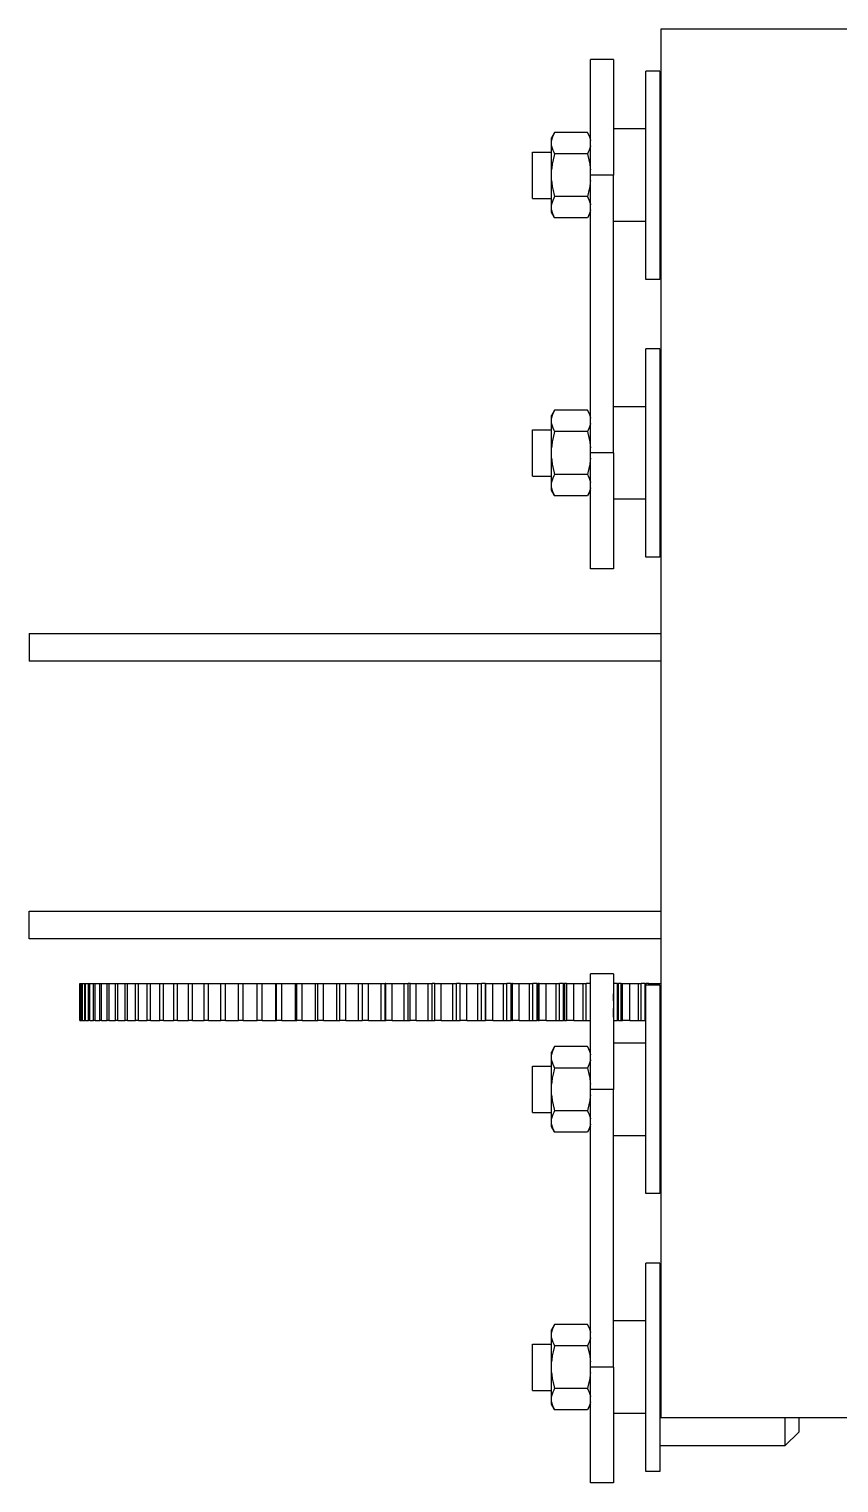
# Model space of a CAD drawing. Extents: x -8712 to 1826, y -2785 to 399.
# Drawn here: x -2061.2 to -1886.2, y -437.9 to -123.9 of the extents above; entities that cross this region are included whole.
import ezdxf

# ---------------------------------------------------------------- set-up
doc = ezdxf.new("R2010")
doc.units = 0
doc.layers.get('0').update_dxf_attribs({"linetype": 'CONTINUOUS'})

msp = doc.modelspace()

# ---------------------------------------------------------------- linework, layer by layer
at = {"color": 1}
for p, q in [((-1851.685938, -123.8568), (-1924.685938, -123.8568)), ((-1924.685938, -123.8568), (-1924.685938, -423.8568)), ((-1934.881466, -130.429233), (-1939.881466, -130.429233)), ((-1939.881466, -155.429233), (-1939.881466, -130.429233)), ((-1934.881466, -130.429233), (-1934.881466, -155.429233)), ((-1924.881466, -132.929233), (-1927.881466, -132.929233)), ((-1927.881466, -155.429233), (-1927.881466, -132.929233)), ((-1924.881466, -132.929233), (-1924.881466, -177.929233)), ((-1924.685938, -138.429233), (-1924.881466, -138.429233)), ((-1948.203739, -147.568323), (-1948.281468, -147.93394)), ((-1947.613116, -146.191617), (-1948.281466, -147.349233)), ((-1948.281466, -147.933932), (-1948.281466, -147.349233)), ((-1948.068892, -147.143373), (-1948.203739, -147.568323)), ((-1947.875482, -146.688335), (-1948.068892, -147.143373)), ((-1947.613116, -146.191617), (-1947.875482, -146.688335)), ((-1940.549816, -146.191629), (-1947.613116, -146.191629)), ((-1939.881466, -147.349233), (-1940.549816, -146.191617)), ((-1940.549816, -146.191617), (-1940.28745, -146.688335)), ((-1940.28745, -146.688335), (-1940.09404, -147.143373)), ((-1940.09404, -147.143373), (-1939.959194, -147.568323)), ((-1939.959194, -147.568323), (-1939.881464, -147.93394)), ((-1927.881466, -145.429233), (-1934.881466, -145.429233)), ((-1952.371942, -150.429233), (-1948.281466, -150.429233)), ((-1952.371942, -160.429233), (-1952.371942, -150.429233)), ((-1948.281468, -149.068122), (-1948.265125, -149.161443)), ((-1948.281466, -149.068118), (-1948.281466, -147.933941)), ((-1948.281466, -154.295037), (-1948.281466, -149.068128)), ((-1948.265125, -149.161443), (-1948.16472, -149.572828)), ((-1948.16472, -149.572828), (-1948.011409, -150.006607)), ((-1948.011409, -150.006607), (-1947.796286, -150.473356)), ((-1947.796286, -150.473356), (-1947.613116, -150.809959)), ((-1940.366646, -150.473356), (-1940.549816, -150.809959)), ((-1940.151523, -150.006607), (-1940.366646, -150.473356)), ((-1939.998212, -149.572828), (-1940.151523, -150.006607)), ((-1939.897807, -149.161443), (-1939.998212, -149.572828)), ((-1939.881464, -149.068122), (-1939.897807, -149.161443)), ((-1948.237152, -153.837928), (-1948.281466, -154.295037)), ((-1948.119867, -153.002463), (-1948.237152, -153.837928)), ((-1947.947064, -152.115486), (-1948.119867, -153.002463)), ((-1947.708951, -151.152878), (-1947.947064, -152.115486)), ((-1947.613116, -150.809959), (-1947.708951, -151.152878)), ((-1940.549816, -150.810431), (-1947.613116, -150.810431)), ((-1940.549816, -150.809959), (-1940.453981, -151.152878)), ((-1940.453981, -151.152878), (-1940.215868, -152.115486)), ((-1940.215868, -152.115486), (-1940.043065, -153.002463)), ((-1940.043065, -153.002463), (-1939.92578, -153.837928)), ((-1939.92578, -153.837928), (-1939.881466, -154.295037)), ((-1948.281466, -156.563429), (-1948.281466, -154.295037)), ((-1948.281466, -156.563429), (-1948.237152, -157.020538)), ((-1948.281466, -161.790338), (-1948.281466, -156.563429)), ((-1948.237152, -157.020538), (-1948.119867, -157.856007)), ((-1939.92578, -157.020538), (-1940.043066, -157.856007)), ((-1939.881466, -156.563429), (-1939.92578, -157.020538)), ((-1939.881466, -215.429233), (-1939.881466, -155.429233)), ((-1934.881466, -155.429233), (-1939.881466, -155.429233)), ((-1934.881466, -215.429233), (-1934.881466, -155.429233)), ((-1927.881466, -177.929233), (-1927.881466, -155.429233)), ((-1948.119867, -157.856007), (-1947.947065, -158.742975)), ((-1947.947065, -158.742975), (-1947.708951, -159.705588)), ((-1947.613116, -160.048507), (-1947.796286, -160.385109)), ((-1947.708951, -159.705588), (-1947.613116, -160.048507)), ((-1940.549816, -160.048035), (-1947.613116, -160.048035)), ((-1940.453981, -159.705588), (-1940.549816, -160.048507)), ((-1940.549816, -160.048507), (-1940.366646, -160.385109)), ((-1940.215867, -158.742975), (-1940.453981, -159.705588)), ((-1940.043066, -157.856007), (-1940.215867, -158.742975)), ((-1952.371942, -160.429233), (-1948.281466, -160.429233)), ((-1948.265126, -161.697025), (-1948.281468, -161.790344)), ((-1948.281468, -162.924526), (-1948.203739, -163.290143)), ((-1948.281466, -162.924525), (-1948.281466, -161.790347)), ((-1948.281466, -163.509233), (-1948.281466, -162.924534)), ((-1948.16472, -161.285637), (-1948.265126, -161.697025)), ((-1948.203739, -163.290143), (-1948.068892, -163.715093)), ((-1948.011409, -160.851859), (-1948.16472, -161.285637)), ((-1947.796286, -160.385109), (-1948.011409, -160.851859)), ((-1940.366646, -160.385109), (-1940.151523, -160.851859)), ((-1940.151523, -160.851859), (-1939.998212, -161.285637)), ((-1939.959194, -163.290143), (-1940.09404, -163.715093)), ((-1939.998212, -161.285637), (-1939.897807, -161.697025)), ((-1939.881464, -162.924526), (-1939.959194, -163.290143)), ((-1939.897807, -161.697025), (-1939.881464, -161.790344)), ((-1947.613116, -164.666849), (-1948.281466, -163.509233)), ((-1948.068892, -163.715093), (-1947.875482, -164.17013)), ((-1947.875482, -164.17013), (-1947.613116, -164.666849)), ((-1940.549816, -164.666837), (-1947.613116, -164.666837)), ((-1947.613116, -164.666849), (-1947.613116, -164.666849)), ((-1939.881466, -163.509233), (-1940.549816, -164.666849)), ((-1940.28745, -164.17013), (-1940.549816, -164.666849)), ((-1940.549816, -164.666849), (-1940.549816, -164.666849)), ((-1940.09404, -163.715093), (-1940.28745, -164.17013)), ((-1927.881466, -165.429233), (-1934.881466, -165.429233)), ((-1924.685938, -172.429233), (-1924.881466, -172.429233)), ((-1924.881466, -177.929233), (-1927.881466, -177.929233)), ((-1924.881466, -192.929233), (-1927.881466, -192.929233)), ((-1927.881466, -215.429233), (-1927.881466, -192.929233)), ((-1924.881466, -192.929233), (-1924.881466, -237.929233)), ((-1924.685938, -198.429233), (-1924.881466, -198.429233)), ((-1947.613116, -206.191617), (-1948.281466, -207.349233)), ((-1948.068892, -207.143373), (-1948.203739, -207.568323)), ((-1947.875482, -206.688335), (-1948.068892, -207.143373)), ((-1947.613116, -206.191617), (-1947.875482, -206.688335)), ((-1940.549816, -206.191629), (-1947.613116, -206.191629)), ((-1939.881466, -207.349233), (-1940.549816, -206.191617)), ((-1940.549816, -206.191617), (-1940.28745, -206.688335)), ((-1940.28745, -206.688335), (-1940.09404, -207.143373)), ((-1940.09404, -207.143373), (-1939.959194, -207.568323)), ((-1927.881466, -205.429233), (-1934.881466, -205.429233)), ((-1948.203739, -207.568323), (-1948.281468, -207.93394)), ((-1948.281468, -209.068122), (-1948.265125, -209.161443)), ((-1948.281466, -207.933932), (-1948.281466, -207.349233)), ((-1948.281466, -209.068118), (-1948.281466, -207.933941)), ((-1948.281466, -214.295037), (-1948.281466, -209.068128)), ((-1948.265125, -209.161443), (-1948.16472, -209.572828)), ((-1948.16472, -209.572828), (-1948.011409, -210.006607)), ((-1948.011409, -210.006607), (-1947.796286, -210.473356)), ((-1940.151523, -210.006607), (-1940.366646, -210.473356)), ((-1939.998212, -209.572828), (-1940.151523, -210.006607)), ((-1939.897807, -209.161443), (-1939.998212, -209.572828)), ((-1939.959194, -207.568323), (-1939.881464, -207.93394)), ((-1939.881464, -209.068122), (-1939.897807, -209.161443)), ((-1952.371942, -210.429233), (-1948.281466, -210.429233)), ((-1952.371942, -220.429233), (-1952.371942, -210.429233)), ((-1948.119867, -213.002463), (-1948.237152, -213.837928)), ((-1947.947064, -212.115486), (-1948.119867, -213.002463)), ((-1947.708951, -211.152878), (-1947.947064, -212.115486)), ((-1947.796286, -210.473356), (-1947.613116, -210.809959)), ((-1947.613116, -210.809959), (-1947.708951, -211.152878)), ((-1940.549816, -210.810431), (-1947.613116, -210.810431)), ((-1940.366646, -210.473356), (-1940.549816, -210.809959)), ((-1940.549816, -210.809959), (-1940.453981, -211.152878)), ((-1940.453981, -211.152878), (-1940.215868, -212.115486)), ((-1940.215868, -212.115486), (-1940.043065, -213.002463)), ((-1940.043065, -213.002463), (-1939.92578, -213.837928)), ((-1948.237152, -213.837928), (-1948.281466, -214.295037)), ((-1948.281466, -216.563429), (-1948.281466, -214.295037)), ((-1948.281466, -216.563429), (-1948.237152, -217.020538)), ((-1948.281466, -221.790338), (-1948.281466, -216.563429)), ((-1939.92578, -213.837928), (-1939.881466, -214.295037)), ((-1939.881466, -216.563429), (-1939.92578, -217.020538)), ((-1939.881466, -240.429233), (-1939.881466, -215.429233)), ((-1934.881466, -215.429233), (-1939.881466, -215.429233)), ((-1934.881466, -215.429233), (-1934.881466, -240.429233)), ((-1927.881466, -237.929233), (-1927.881466, -215.429233)), ((-1948.237152, -217.020538), (-1948.119867, -217.856007)), ((-1948.119867, -217.856007), (-1947.947065, -218.742975)), ((-1947.947065, -218.742975), (-1947.708951, -219.705588)), ((-1947.708951, -219.705588), (-1947.613116, -220.048507)), ((-1940.453981, -219.705588), (-1940.549816, -220.048507)), ((-1940.215867, -218.742975), (-1940.453981, -219.705588)), ((-1940.043066, -217.856007), (-1940.215867, -218.742975)), ((-1939.92578, -217.020538), (-1940.043066, -217.856007)), ((-1952.371942, -220.429233), (-1948.281466, -220.429233)), ((-1948.265126, -221.697025), (-1948.281468, -221.790344)), ((-1948.281468, -222.924526), (-1948.203739, -223.290143)), ((-1948.281466, -222.924525), (-1948.281466, -221.790347)), ((-1948.281466, -223.509233), (-1948.281466, -222.924534)), ((-1948.16472, -221.285637), (-1948.265126, -221.697025)), ((-1948.011409, -220.851859), (-1948.16472, -221.285637)), ((-1947.796286, -220.385109), (-1948.011409, -220.851859)), ((-1947.613116, -220.048507), (-1947.796286, -220.385109)), ((-1940.549816, -220.048035), (-1947.613116, -220.048035)), ((-1940.549816, -220.048507), (-1940.366646, -220.385109)), ((-1940.366646, -220.385109), (-1940.151523, -220.851859)), ((-1940.151523, -220.851859), (-1939.998212, -221.285637)), ((-1939.998212, -221.285637), (-1939.897807, -221.697025)), ((-1939.881464, -222.924526), (-1939.959194, -223.290143)), ((-1939.897807, -221.697025), (-1939.881464, -221.790344)), ((-1947.613116, -224.666849), (-1948.281466, -223.509233)), ((-1948.203739, -223.290143), (-1948.068892, -223.715093)), ((-1948.068892, -223.715093), (-1947.875482, -224.17013)), ((-1947.875482, -224.17013), (-1947.613116, -224.666849)), ((-1940.549816, -224.666837), (-1947.613116, -224.666837)), ((-1947.613116, -224.666849), (-1947.613116, -224.666849)), ((-1939.881466, -223.509233), (-1940.549816, -224.666849)), ((-1940.28745, -224.17013), (-1940.549816, -224.666849)), ((-1940.549816, -224.666849), (-1940.549816, -224.666849)), ((-1940.09404, -223.715093), (-1940.28745, -224.17013)), ((-1939.959194, -223.290143), (-1940.09404, -223.715093)), ((-1927.881466, -225.429233), (-1934.881466, -225.429233)), ((-1924.685938, -232.429233), (-1924.881466, -232.429233)), ((-1924.881466, -237.929233), (-1927.881466, -237.929233)), ((-1934.881466, -240.429233), (-1939.881466, -240.429233)), ((-2061.185938, -254.409693), (-1924.685938, -254.409693)), ((-2061.185938, -254.409693), (-2061.185938, -260.409693)), ((-1924.685938, -260.409693), (-2061.185938, -260.409693)), ((-2061.185938, -314.409693), (-1924.685938, -314.409693)), ((-2061.185938, -320.409693), (-2061.185938, -314.409693)), ((-1924.685938, -320.409693), (-2061.185938, -320.409693)), ((-1934.881466, -327.908262), (-1939.881466, -327.908262)), ((-1939.881466, -352.908262), (-1939.881466, -327.908262)), ((-1934.881466, -327.908262), (-1934.881466, -352.908262)), ((-2050.18596, -338.004376), (-2050.18596, -330.004376)), ((-2050.18596, -330.004376), (-2050.183885, -330.004376)), ((-2050.183885, -338.004376), (-2050.183885, -330.004376)), ((-2050.183885, -330.004376), (-2050.091184, -330.004376)), ((-2050.091184, -338.004376), (-2050.091184, -330.004376)), ((-2050.091184, -330.004376), (-2050.026796, -330.004376)), ((-2050.026796, -338.004376), (-2050.026796, -330.004376)), ((-2050.026796, -330.004376), (-2049.748838, -330.004376)), ((-2049.748838, -338.004376), (-2049.748838, -330.004376)), ((-2049.748838, -330.004376), (-2049.62016, -330.004376)), ((-2049.62016, -338.004376), (-2049.62016, -330.004376)), ((-2049.62016, -330.004376), (-2049.157373, -330.004376)), ((-2049.157373, -338.004376), (-2049.157373, -330.004376)), ((-2049.157373, -330.004376), (-2048.964605, -330.004376)), ((-2048.964605, -338.004376), (-2048.964605, -330.004376)), ((-2048.964605, -330.004376), (-2048.317702, -330.004376)), ((-2048.317702, -338.004376), (-2048.317702, -330.004376)), ((-2048.317702, -330.004376), (-2048.06114, -330.004376)), ((-2048.06114, -338.004376), (-2048.06114, -330.004376)), ((-2048.06114, -330.004376), (-2047.231119, -330.004376)), ((-2047.231119, -338.004376), (-2047.231119, -330.004376)), ((-2047.231119, -330.004376), (-2046.91116, -330.004376)), ((-2046.91116, -338.004376), (-2046.91116, -330.004376)), ((-2046.91116, -330.004376), (-2045.899301, -330.004376)), ((-2045.899301, -338.004376), (-2045.899301, -330.004376)), ((-2045.899301, -330.004376), (-2045.516436, -330.004376)), ((-2045.516436, -338.004376), (-2045.516436, -330.004376)), ((-2045.516436, -330.004376), (-2044.324299, -330.004376)), ((-2044.324299, -338.004376), (-2044.324299, -330.004376)), ((-2044.324299, -330.004376), (-2043.879121, -330.004376)), ((-2043.879121, -338.004376), (-2043.879121, -330.004376)), ((-2043.879121, -330.004376), (-2042.508544, -330.004376)), ((-2042.508544, -338.004376), (-2042.508544, -330.004376)), ((-2042.508544, -330.004376), (-2042.001738, -330.004376)), ((-2042.001738, -338.004376), (-2042.001738, -330.004376)), ((-2042.001738, -330.004376), (-2040.454834, -330.004376)), ((-2040.454834, -338.004376), (-2040.454834, -330.004376)), ((-2040.454834, -330.004376), (-2039.887182, -330.004376)), ((-2039.887182, -338.004376), (-2039.887182, -330.004376)), ((-2039.887182, -330.004376), (-2038.166337, -330.004376)), ((-2038.166337, -338.004376), (-2038.166337, -330.004376)), ((-2038.166337, -330.004376), (-2037.538713, -330.004376)), ((-2037.538713, -338.004376), (-2037.538713, -330.004376)), ((-2037.538713, -330.004376), (-2035.646581, -330.004376)), ((-2035.646581, -338.004376), (-2035.646581, -330.004376)), ((-2035.646581, -330.004376), (-2034.959954, -330.004376)), ((-2034.959954, -338.004376), (-2034.959954, -330.004376)), ((-2034.959954, -330.004376), (-2032.899451, -330.004376)), ((-2032.899451, -338.004376), (-2032.899451, -330.004376)), ((-2032.899451, -330.004376), (-2032.15488, -330.004376)), ((-2032.15488, -338.004376), (-2032.15488, -330.004376)), ((-2032.15488, -330.004376), (-2029.929183, -330.004376)), ((-2029.929183, -338.004376), (-2029.929183, -330.004376)), ((-2029.929183, -330.004376), (-2029.127816, -330.004376)), ((-2029.127816, -338.004376), (-2029.127816, -330.004376)), ((-2029.127816, -330.004376), (-2026.740358, -330.004376)), ((-2026.740358, -338.004376), (-2026.740358, -330.004376)), ((-2026.740358, -330.004376), (-2025.883429, -330.004376)), ((-2025.883429, -338.004376), (-2025.883429, -330.004376)), ((-2025.883429, -330.004376), (-2023.337892, -330.004376)), ((-2023.337892, -338.004376), (-2023.337892, -330.004376)), ((-2023.337892, -330.004376), (-2022.426724, -330.004376)), ((-2022.426724, -338.004376), (-2022.426724, -330.004376)), ((-2022.426724, -330.004376), (-2019.727031, -330.004376)), ((-2019.727031, -338.004376), (-2019.727031, -330.004376)), ((-2019.727031, -330.004376), (-2018.763028, -330.004376)), ((-2018.763028, -338.004376), (-2018.763028, -330.004376)), ((-2018.763028, -330.004376), (-2015.913344, -330.004376)), ((-2015.913344, -338.004376), (-2015.913344, -330.004376)), ((-2015.913344, -330.004376), (-2014.897993, -330.004376)), ((-2014.897993, -338.004376), (-2014.897993, -330.004376)), ((-2014.897993, -330.004376), (-2011.90271, -330.004376)), ((-2011.90271, -338.004376), (-2011.90271, -330.004376)), ((-2011.90271, -330.004376), (-2010.837576, -330.004376)), ((-2010.837576, -338.004376), (-2010.837576, -330.004376)), ((-2010.837576, -330.004376), (-2007.847985, -330.004376)), ((-2007.847985, -338.004376), (-2007.847985, -330.004376)), ((-2007.847985, -330.004376), (-2007.701313, -330.004376)), ((-2007.701313, -338.004376), (-2007.701313, -330.004376)), ((-2007.701313, -330.004376), (-2006.58804, -330.004376)), ((-2006.58804, -338.004376), (-2006.58804, -330.004376)), ((-2006.58804, -330.004376), (-2003.644683, -330.004376)), ((-2003.644683, -338.004376), (-2003.644683, -330.004376)), ((-2003.644683, -330.004376), (-2003.315633, -330.004376)), ((-2003.315633, -338.004376), (-2003.315633, -330.004376)), ((-2003.315633, -330.004376), (-2002.155936, -330.004376)), ((-2002.155936, -338.004376), (-2002.155936, -330.004376)), ((-2002.155936, -330.004376), (-1999.263351, -330.004376)), ((-1999.263351, -338.004376), (-1999.263351, -330.004376)), ((-1999.263351, -330.004376), (-1998.752431, -330.004376)), ((-1998.752431, -338.004376), (-1998.752431, -330.004376)), ((-1998.752431, -330.004376), (-1997.548099, -330.004376)), ((-1997.548099, -338.004376), (-1997.548099, -330.004376)), ((-1997.548099, -330.004376), (-1994.710747, -330.004376)), ((-1994.710747, -338.004376), (-1994.710747, -330.004376)), ((-1994.710747, -330.004376), (-1994.018744, -330.004376)), ((-1994.018744, -338.004376), (-1994.018744, -330.004376)), ((-1994.018744, -330.004376), (-1992.771633, -330.004376)), ((-1992.771633, -338.004376), (-1992.771633, -330.004376)), ((-1992.771633, -330.004376), (-1989.993889, -330.004376)), ((-1989.993889, -338.004376), (-1989.993889, -330.004376)), ((-1989.993889, -330.004376), (-1989.12187, -330.004376)), ((-1989.12187, -338.004376), (-1989.12187, -330.004376)), ((-1989.12187, -330.004376), (-1987.833903, -330.004376)), ((-1987.833903, -338.004376), (-1987.833903, -330.004376)), ((-1987.833903, -330.004376), (-1985.12005, -330.004376)), ((-1985.12005, -338.004376), (-1985.12005, -330.004376)), ((-1985.12005, -330.004376), (-1984.238288, -330.004376)), ((-1984.238288, -338.004376), (-1984.238288, -330.004376)), ((-1984.06936, -330.004376), (-1984.238288, -330.004376)), ((-1984.06936, -338.004376), (-1984.06936, -330.004376)), ((-1984.06936, -330.004376), (-1982.742524, -330.004376)), ((-1982.742524, -338.004376), (-1982.742524, -330.004376)), ((-1982.742524, -330.004376), (-1980.096746, -330.004376)), ((-1980.096746, -338.004376), (-1980.096746, -330.004376)), ((-1980.096746, -330.004376), (-1979.239054, -330.004376)), ((-1979.239054, -338.004376), (-1979.239054, -330.004376)), ((-1978.869005, -330.004376), (-1979.239054, -330.004376)), ((-1978.869005, -338.004376), (-1978.869005, -330.004376)), ((-1978.869005, -330.004376), (-1977.505345, -330.004376)), ((-1977.505345, -338.004376), (-1977.505345, -330.004376)), ((-1977.505345, -330.004376), (-1974.931722, -330.004376)), ((-1974.931722, -338.004376), (-1974.931722, -330.004376)), ((-1974.931722, -330.004376), (-1974.099421, -330.004376)), ((-1974.099421, -338.004376), (-1974.099421, -330.004376)), ((-1973.528823, -330.004376), (-1974.099421, -330.004376)), ((-1973.528823, -338.004376), (-1973.528823, -330.004376)), ((-1973.528823, -330.004376), (-1972.130442, -330.004376)), ((-1972.130442, -338.004376), (-1972.130442, -330.004376)), ((-1972.130442, -330.004376), (-1969.632942, -330.004376)), ((-1969.632942, -338.004376), (-1969.632942, -330.004376)), ((-1969.632942, -330.004376), (-1968.827317, -330.004376)), ((-1968.827317, -338.004376), (-1968.827317, -330.004376)), ((-1968.057048, -330.004376), (-1968.827317, -330.004376)), ((-1968.057048, -338.004376), (-1968.057048, -330.004376)), ((-1968.057048, -330.004376), (-1966.626103, -330.004376)), ((-1966.626103, -338.004376), (-1966.626103, -330.004376)), ((-1966.626103, -330.004376), (-1964.208577, -330.004376)), ((-1964.208577, -338.004376), (-1964.208577, -330.004376)), ((-1964.208577, -330.004376), (-1963.430869, -330.004376)), ((-1963.430869, -338.004376), (-1963.430869, -330.004376)), ((-1962.535553, -330.004376), (-1963.430869, -330.004376)), ((-1962.535553, -338.004376), (-1962.535553, -330.004376)), ((-1962.535553, -330.004376), (-1962.462118, -330.004376)), ((-1962.462118, -338.004376), (-1962.462118, -330.004376)), ((-1962.462118, -330.004376), (-1961.000815, -330.004376)), ((-1961.000815, -338.004376), (-1961.000815, -330.004376)), ((-1961.000815, -330.004376), (-1958.666991, -330.004376)), ((-1958.666991, -338.004376), (-1958.666991, -330.004376)), ((-1958.666991, -330.004376), (-1957.918399, -330.004376)), ((-1957.918399, -338.004376), (-1957.918399, -330.004376)), ((-1957.02714, -330.004376), (-1957.918399, -330.004376)), ((-1957.02714, -338.004376), (-1957.02714, -330.004376)), ((-1957.02714, -330.004376), (-1956.813607, -330.004376)), ((-1956.813607, -338.004376), (-1956.813607, -330.004376)), ((-1956.75266, -330.004376), (-1956.813607, -330.004376)), ((-1956.75266, -338.004376), (-1956.75266, -330.004376)), ((-1956.75266, -330.004376), (-1955.263251, -330.004376)), ((-1955.263251, -338.004376), (-1955.263251, -330.004376)), ((-1955.263251, -330.004376), (-1953.016728, -330.004376)), ((-1953.016728, -338.004376), (-1953.016728, -330.004376)), ((-1953.016728, -330.004376), (-1952.298407, -330.004376)), ((-1952.298407, -338.004376), (-1952.298407, -330.004376)), ((-1951.412578, -330.004376), (-1952.298407, -330.004376)), ((-1951.412578, -338.004376), (-1951.412578, -330.004376)), ((-1951.412578, -330.004376), (-1951.195144, -330.004376)), ((-1951.195144, -338.004376), (-1951.195144, -330.004376)), ((-1950.937477, -330.004376), (-1951.195144, -330.004376)), ((-1950.937477, -338.004376), (-1950.937477, -330.004376)), ((-1950.937477, -330.004376), (-1949.422259, -330.004376)), ((-1949.422259, -338.004376), (-1949.422259, -330.004376)), ((-1949.422259, -330.004376), (-1947.266501, -330.004376)), ((-1947.266501, -338.004376), (-1947.266501, -330.004376)), ((-1947.266501, -330.004376), (-1946.579558, -330.004376)), ((-1946.579558, -338.004376), (-1946.579558, -330.004376)), ((-1945.700525, -330.004376), (-1946.579558, -330.004376)), ((-1945.700525, -338.004376), (-1945.700525, -330.004376)), ((-1945.700525, -330.004376), (-1945.479525, -330.004376)), ((-1945.479525, -338.004376), (-1945.479525, -330.004376)), ((-1945.040425, -330.004376), (-1945.479525, -330.004376)), ((-1945.040425, -330.004376), (-1945.040425, -338.004376)), ((-1945.040425, -330.004376), (-1945.025535, -330.004376)), ((-1945.025535, -338.004376), (-1945.025535, -330.004376)), ((-1945.025535, -330.004376), (-1943.486846, -330.004376)), ((-1943.486846, -338.004376), (-1943.486846, -330.004376)), ((-1943.486846, -330.004376), (-1941.425175, -330.004376)), ((-1941.425175, -338.004376), (-1941.425175, -330.004376)), ((-1941.425175, -330.004376), (-1940.77067, -330.004376)), ((-1940.77067, -338.004376), (-1940.77067, -330.004376)), ((-1939.899789, -330.004376), (-1940.77067, -330.004376)), ((-1939.899789, -338.004376), (-1939.899789, -330.004376)), ((-1939.899789, -330.004376), (-1939.881466, -330.004376)), ((-1934.019314, -330.004376), (-1934.8807, -330.004376)), ((-1934.8807, -333.757151), (-1934.8807, -332.252292)), ((-1934.019314, -338.004376), (-1934.019314, -330.004376)), ((-1934.019314, -330.004376), (-1933.792209, -330.004376)), ((-1933.792209, -338.004376), (-1933.792209, -330.004376)), ((-1933.21975, -330.004376), (-1933.792209, -330.004376)), ((-1933.21975, -338.004376), (-1933.21975, -330.004376)), ((-1933.21975, -330.004376), (-1933.183442, -330.004376)), ((-1933.183442, -338.004376), (-1933.183442, -330.004376)), ((-1933.183442, -330.004376), (-1932.947975, -330.004376)), ((-1932.947975, -338.004376), (-1932.947975, -330.004376)), ((-1932.947975, -330.004376), (-1931.369491, -330.004376)), ((-1931.369491, -338.004376), (-1931.369491, -330.004376)), ((-1931.369491, -330.004376), (-1929.505385, -330.004376)), ((-1929.505385, -338.004376), (-1929.505385, -330.004376)), ((-1929.505385, -330.004376), (-1928.91873, -330.004376)), ((-1928.91873, -338.004376), (-1928.91873, -330.004376)), ((-1928.068167, -330.004376), (-1928.91873, -330.004376)), ((-1928.068167, -338.004376), (-1928.068167, -330.004376)), ((-1928.068167, -330.004376), (-1927.838532, -330.004376)), ((-1924.881466, -330.408262), (-1927.881466, -330.408262)), ((-1927.881466, -352.908262), (-1927.881466, -330.408262)), ((-1927.838532, -330.408262), (-1927.838532, -330.004376)), ((-1927.23928, -330.004376), (-1927.838532, -330.004376)), ((-1927.23928, -330.408262), (-1927.23928, -330.004376)), ((-1927.23928, -330.004376), (-1927.161246, -330.004376)), ((-1927.161246, -330.408262), (-1927.161246, -330.004376)), ((-1927.161246, -330.004376), (-1926.800979, -330.004376)), ((-1926.800979, -330.408262), (-1926.800979, -330.004376)), ((-1926.800979, -330.004376), (-1925.206235, -330.004376)), ((-1925.206235, -330.408262), (-1925.206235, -330.004376)), ((-1925.206235, -330.004376), (-1924.685938, -330.004376)), ((-1924.881466, -330.408262), (-1924.881466, -375.408262)), ((-1934.8807, -337.321017), (-1934.8807, -335.452341)), ((-1924.685938, -335.908262), (-1924.881466, -335.908262)), ((-2050.183885, -338.004376), (-2050.18596, -338.004376)), ((-2050.183885, -338.004376), (-2050.091184, -338.004376)), ((-2050.026796, -338.004376), (-2050.091184, -338.004376)), ((-2050.026796, -338.004376), (-2049.748838, -338.004376)), ((-2049.62016, -338.004376), (-2049.748838, -338.004376)), ((-2049.62016, -338.004376), (-2049.157373, -338.004376)), ((-2048.964605, -338.004376), (-2049.157373, -338.004376)), ((-2048.964605, -338.004376), (-2048.317702, -338.004376)), ((-2048.06114, -338.004376), (-2048.317702, -338.004376)), ((-2048.06114, -338.004376), (-2047.231119, -338.004376)), ((-2046.91116, -338.004376), (-2047.231119, -338.004376)), ((-2046.91116, -338.004376), (-2045.899301, -338.004376)), ((-2045.516436, -338.004376), (-2045.899301, -338.004376)), ((-2045.516436, -338.004376), (-2044.324299, -338.004376)), ((-2043.879121, -338.004376), (-2044.324299, -338.004376)), ((-2043.879121, -338.004376), (-2042.508544, -338.004376)), ((-2042.001738, -338.004376), (-2042.508544, -338.004376)), ((-2042.001738, -338.004376), (-2040.454834, -338.004376)), ((-2039.887182, -338.004376), (-2040.454834, -338.004376)), ((-2039.887182, -338.004376), (-2038.166337, -338.004376)), ((-2037.538713, -338.004376), (-2038.166337, -338.004376)), ((-2037.538713, -338.004376), (-2035.646581, -338.004376)), ((-2034.959954, -338.004376), (-2035.646581, -338.004376)), ((-2034.959954, -338.004376), (-2032.899451, -338.004376)), ((-2032.15488, -338.004376), (-2032.899451, -338.004376)), ((-2032.15488, -338.004376), (-2029.929183, -338.004376)), ((-2029.127816, -338.004376), (-2029.929183, -338.004376)), ((-2029.127816, -338.004376), (-2026.740358, -338.004376)), ((-2025.883429, -338.004376), (-2026.740358, -338.004376)), ((-2025.883429, -338.004376), (-2023.337892, -338.004376)), ((-2022.426724, -338.004376), (-2023.337892, -338.004376)), ((-2022.426724, -338.004376), (-2019.727031, -338.004376)), ((-2018.763028, -338.004376), (-2019.727031, -338.004376)), ((-2018.763028, -338.004376), (-2015.913344, -338.004376)), ((-2014.897993, -338.004376), (-2015.913344, -338.004376)), ((-2014.897993, -338.004376), (-2011.90271, -338.004376)), ((-2010.837576, -338.004376), (-2011.90271, -338.004376)), ((-2010.837576, -338.004376), (-2007.847985, -338.004376)), ((-2007.847985, -338.004376), (-2007.701313, -338.004376)), ((-2006.58804, -338.004376), (-2007.701313, -338.004376)), ((-2006.58804, -338.004376), (-2003.644683, -338.004376)), ((-2003.644683, -338.004376), (-2003.315633, -338.004376)), ((-2002.155936, -338.004376), (-2003.315633, -338.004376)), ((-2002.155936, -338.004376), (-1999.263351, -338.004376)), ((-1999.263351, -338.004376), (-1998.752431, -338.004376)), ((-1997.548099, -338.004376), (-1998.752431, -338.004376)), ((-1997.548099, -338.004376), (-1994.710747, -338.004376)), ((-1994.710747, -338.004376), (-1994.018744, -338.004376)), ((-1992.771633, -338.004376), (-1994.018744, -338.004376)), ((-1992.771633, -338.004376), (-1989.993889, -338.004376)), ((-1989.993889, -338.004376), (-1989.12187, -338.004376)), ((-1987.833903, -338.004376), (-1989.12187, -338.004376)), ((-1987.833903, -338.004376), (-1985.12005, -338.004376)), ((-1985.12005, -338.004376), (-1984.238288, -338.004376)), ((-1984.238288, -338.004376), (-1984.06936, -338.004376)), ((-1982.742524, -338.004376), (-1984.06936, -338.004376)), ((-1982.742524, -338.004376), (-1980.096746, -338.004376)), ((-1980.096746, -338.004376), (-1979.239054, -338.004376)), ((-1979.239054, -338.004376), (-1978.869005, -338.004376)), ((-1977.505345, -338.004376), (-1978.869005, -338.004376)), ((-1977.505345, -338.004376), (-1974.931722, -338.004376)), ((-1974.931722, -338.004376), (-1974.099421, -338.004376)), ((-1974.099421, -338.004376), (-1973.528823, -338.004376)), ((-1972.130442, -338.004376), (-1973.528823, -338.004376)), ((-1972.130442, -338.004376), (-1969.632942, -338.004376)), ((-1969.632942, -338.004376), (-1968.827317, -338.004376)), ((-1968.827317, -338.004376), (-1968.057048, -338.004376)), ((-1966.626103, -338.004376), (-1968.057048, -338.004376)), ((-1966.626103, -338.004376), (-1964.208577, -338.004376)), ((-1964.208577, -338.004376), (-1963.430869, -338.004376)), ((-1963.430869, -338.004376), (-1962.535553, -338.004376)), ((-1962.462118, -338.004376), (-1962.535553, -338.004376)), ((-1961.000815, -338.004376), (-1962.462118, -338.004376)), ((-1961.000815, -338.004376), (-1958.666991, -338.004376)), ((-1958.666991, -338.004376), (-1957.918399, -338.004376)), ((-1957.918399, -338.004376), (-1957.02714, -338.004376)), ((-1956.813607, -338.004376), (-1957.02714, -338.004376)), ((-1956.813607, -338.004376), (-1956.75266, -338.004376)), ((-1955.263251, -338.004376), (-1956.75266, -338.004376)), ((-1955.263251, -338.004376), (-1953.016728, -338.004376)), ((-1953.016728, -338.004376), (-1952.298407, -338.004376)), ((-1952.298407, -338.004376), (-1951.412578, -338.004376)), ((-1951.195144, -338.004376), (-1951.412578, -338.004376)), ((-1951.195144, -338.004376), (-1950.937477, -338.004376)), ((-1949.422259, -338.004376), (-1950.937477, -338.004376)), ((-1949.422259, -338.004376), (-1947.266501, -338.004376)), ((-1947.266501, -338.004376), (-1946.579558, -338.004376)), ((-1946.579558, -338.004376), (-1945.700525, -338.004376)), ((-1945.479525, -338.004376), (-1945.700525, -338.004376)), ((-1945.479525, -338.004376), (-1945.040425, -338.004376)), ((-1945.040425, -338.004376), (-1945.025535, -338.004376)), ((-1943.486846, -338.004376), (-1945.025535, -338.004376)), ((-1943.486846, -338.004376), (-1941.425175, -338.004376)), ((-1941.425175, -338.004376), (-1940.77067, -338.004376)), ((-1940.77067, -338.004376), (-1939.899789, -338.004376)), ((-1939.881466, -338.004376), (-1939.899789, -338.004376)), ((-1934.8807, -338.004376), (-1934.019314, -338.004376)), ((-1933.792209, -338.004376), (-1934.019314, -338.004376)), ((-1933.792209, -338.004376), (-1933.21975, -338.004376)), ((-1933.21975, -338.004376), (-1933.183442, -338.004376)), ((-1933.183442, -338.004376), (-1932.947975, -338.004376)), ((-1931.369491, -338.004376), (-1932.947975, -338.004376)), ((-1931.369491, -338.004376), (-1929.505385, -338.004376)), ((-1929.505385, -338.004376), (-1928.91873, -338.004376)), ((-1928.91873, -338.004376), (-1928.068167, -338.004376)), ((-1927.881466, -338.004376), (-1928.068167, -338.004376)), ((-1948.203739, -345.047352), (-1948.281468, -345.412968)), ((-1947.613116, -343.670646), (-1948.281466, -344.828262)), ((-1948.281466, -345.412961), (-1948.281466, -344.828262)), ((-1948.281466, -346.547147), (-1948.281466, -345.41297)), ((-1948.068892, -344.622402), (-1948.203739, -345.047352)), ((-1947.875482, -344.167364), (-1948.068892, -344.622402)), ((-1947.613116, -343.670646), (-1947.875482, -344.167364)), ((-1940.549816, -343.670657), (-1947.613116, -343.670657)), ((-1939.881466, -344.828262), (-1940.549816, -343.670646)), ((-1940.549816, -343.670646), (-1940.28745, -344.167364)), ((-1940.28745, -344.167364), (-1940.09404, -344.622402)), ((-1940.09404, -344.622402), (-1939.959194, -345.047352)), ((-1939.959194, -345.047352), (-1939.881464, -345.412968)), ((-1927.881466, -342.908262), (-1934.881466, -342.908262)), ((-1952.371942, -347.908262), (-1948.281466, -347.908262)), ((-1952.371942, -357.908262), (-1952.371942, -347.908262)), ((-1948.281468, -346.54715), (-1948.265125, -346.640472)), ((-1948.281466, -351.774066), (-1948.281466, -346.547156)), ((-1948.265125, -346.640472), (-1948.16472, -347.051857)), ((-1948.16472, -347.051857), (-1948.011409, -347.485636)), ((-1948.011409, -347.485636), (-1947.796286, -347.952385)), ((-1947.796286, -347.952385), (-1947.613116, -348.288988)), ((-1947.613116, -348.288988), (-1947.708951, -348.631907)), ((-1940.549816, -348.289459), (-1947.613116, -348.289459)), ((-1940.366646, -347.952385), (-1940.549816, -348.288988)), ((-1940.549816, -348.288988), (-1940.453981, -348.631907)), ((-1940.151523, -347.485636), (-1940.366646, -347.952385)), ((-1939.998212, -347.051857), (-1940.151523, -347.485636)), ((-1939.897807, -346.640472), (-1939.998212, -347.051857)), ((-1939.881464, -346.54715), (-1939.897807, -346.640472)), ((-1948.237152, -351.316957), (-1948.281466, -351.774066)), ((-1948.119867, -350.481492), (-1948.237152, -351.316957)), ((-1947.947064, -349.594515), (-1948.119867, -350.481492)), ((-1947.708951, -348.631907), (-1947.947064, -349.594515)), ((-1940.453981, -348.631907), (-1940.215868, -349.594515)), ((-1940.215868, -349.594515), (-1940.043065, -350.481492)), ((-1940.043065, -350.481492), (-1939.92578, -351.316957)), ((-1939.92578, -351.316957), (-1939.881466, -351.774066)), ((-1948.281466, -354.042457), (-1948.281466, -351.774066)), ((-1948.281466, -354.042457), (-1948.237152, -354.499567)), ((-1948.281466, -359.269367), (-1948.281466, -354.042457)), ((-1948.237152, -354.499567), (-1948.119867, -355.335035)), ((-1939.92578, -354.499567), (-1940.043066, -355.335035)), ((-1939.881466, -354.042457), (-1939.92578, -354.499567)), ((-1939.881466, -412.908262), (-1939.881466, -352.908262)), ((-1934.881466, -352.908262), (-1939.881466, -352.908262)), ((-1934.881466, -412.908262), (-1934.881466, -352.908262)), ((-1927.881466, -375.408262), (-1927.881466, -352.908262)), ((-1952.371942, -357.908262), (-1948.281466, -357.908262)), ((-1948.119867, -355.335035), (-1947.947065, -356.222004)), ((-1947.796286, -357.864138), (-1948.011409, -358.330887)), ((-1947.947065, -356.222004), (-1947.708951, -357.184617)), ((-1947.613116, -357.527536), (-1947.796286, -357.864138)), ((-1947.708951, -357.184617), (-1947.613116, -357.527536)), ((-1940.549816, -357.527064), (-1947.613116, -357.527064)), ((-1940.453981, -357.184617), (-1940.549816, -357.527536)), ((-1940.549816, -357.527536), (-1940.366646, -357.864138)), ((-1940.215867, -356.222004), (-1940.453981, -357.184617)), ((-1940.366646, -357.864138), (-1940.151523, -358.330887)), ((-1940.043066, -355.335035), (-1940.215867, -356.222004)), ((-1948.265126, -359.176054), (-1948.281468, -359.269373)), ((-1948.281468, -360.403555), (-1948.203739, -360.769172)), ((-1948.281466, -360.403554), (-1948.281466, -359.269376)), ((-1948.281466, -360.988262), (-1948.281466, -360.403563)), ((-1947.613116, -362.145877), (-1948.281466, -360.988262)), ((-1948.16472, -358.764666), (-1948.265126, -359.176054)), ((-1948.203739, -360.769172), (-1948.068892, -361.194122)), ((-1948.011409, -358.330887), (-1948.16472, -358.764666)), ((-1939.881466, -360.988262), (-1940.549816, -362.145877)), ((-1940.151523, -358.330887), (-1939.998212, -358.764666)), ((-1939.959194, -360.769172), (-1940.09404, -361.194122)), ((-1939.998212, -358.764666), (-1939.897807, -359.176054)), ((-1939.881464, -360.403555), (-1939.959194, -360.769172)), ((-1939.897807, -359.176054), (-1939.881464, -359.269373)), ((-1948.068892, -361.194122), (-1947.875482, -361.649158)), ((-1947.875482, -361.649158), (-1947.613116, -362.145877)), ((-1940.549816, -362.145866), (-1947.613116, -362.145866)), ((-1947.613116, -362.145877), (-1947.613116, -362.145877)), ((-1940.28745, -361.649158), (-1940.549816, -362.145877)), ((-1940.549816, -362.145877), (-1940.549816, -362.145877)), ((-1940.09404, -361.194122), (-1940.28745, -361.649158)), ((-1927.881466, -362.908262), (-1934.881466, -362.908262)), ((-1924.685938, -369.908262), (-1924.881466, -369.908262)), ((-1924.881466, -375.408262), (-1927.881466, -375.408262)), ((-1924.881466, -390.408262), (-1927.881466, -390.408262)), ((-1927.881466, -412.908262), (-1927.881466, -390.408262)), ((-1924.881466, -390.408262), (-1924.881466, -435.408262)), ((-1924.685938, -395.908262), (-1924.881466, -395.908262)), ((-1948.203739, -405.047352), (-1948.281468, -405.412968)), ((-1947.613116, -403.670646), (-1948.281466, -404.828262)), ((-1948.281466, -405.412961), (-1948.281466, -404.828262)), ((-1948.068892, -404.622402), (-1948.203739, -405.047352)), ((-1947.875482, -404.167364), (-1948.068892, -404.622402)), ((-1947.613116, -403.670646), (-1947.875482, -404.167364)), ((-1940.549816, -403.670657), (-1947.613116, -403.670657)), ((-1939.881466, -404.828262), (-1940.549816, -403.670646)), ((-1940.549816, -403.670646), (-1940.28745, -404.167364)), ((-1940.28745, -404.167364), (-1940.09404, -404.622402)), ((-1940.09404, -404.622402), (-1939.959194, -405.047352)), ((-1939.959194, -405.047352), (-1939.881464, -405.412968)), ((-1927.881466, -402.908262), (-1934.881466, -402.908262)), ((-1952.371942, -407.908262), (-1948.281466, -407.908262)), ((-1952.371942, -417.908262), (-1952.371942, -407.908262)), ((-1948.281468, -406.54715), (-1948.265125, -406.640472)), ((-1948.281466, -406.547147), (-1948.281466, -405.41297)), ((-1948.281466, -411.774066), (-1948.281466, -406.547156)), ((-1948.265125, -406.640472), (-1948.16472, -407.051857)), ((-1948.16472, -407.051857), (-1948.011409, -407.485636)), ((-1948.011409, -407.485636), (-1947.796286, -407.952385)), ((-1947.796286, -407.952385), (-1947.613116, -408.288988)), ((-1940.366646, -407.952385), (-1940.549816, -408.288988)), ((-1940.151523, -407.485636), (-1940.366646, -407.952385)), ((-1939.998212, -407.051857), (-1940.151523, -407.485636)), ((-1939.897807, -406.640472), (-1939.998212, -407.051857)), ((-1939.881464, -406.54715), (-1939.897807, -406.640472)), ((-1948.237152, -411.316957), (-1948.281466, -411.774066)), ((-1948.119867, -410.481492), (-1948.237152, -411.316957)), ((-1947.947064, -409.594515), (-1948.119867, -410.481492)), ((-1947.708951, -408.631907), (-1947.947064, -409.594515)), ((-1947.613116, -408.288988), (-1947.708951, -408.631907)), ((-1940.549816, -408.289459), (-1947.613116, -408.289459)), ((-1940.549816, -408.288988), (-1940.453981, -408.631907)), ((-1940.453981, -408.631907), (-1940.215868, -409.594515)), ((-1940.215868, -409.594515), (-1940.043065, -410.481492)), ((-1940.043065, -410.481492), (-1939.92578, -411.316957)), ((-1939.92578, -411.316957), (-1939.881466, -411.774066)), ((-1948.281466, -414.042457), (-1948.281466, -411.774066)), ((-1948.281466, -414.042457), (-1948.237152, -414.499567)), ((-1948.281466, -419.269367), (-1948.281466, -414.042457)), ((-1948.237152, -414.499567), (-1948.119867, -415.335035)), ((-1939.92578, -414.499567), (-1940.043066, -415.335035)), ((-1939.881466, -414.042457), (-1939.92578, -414.499567)), ((-1939.881466, -437.908262), (-1939.881466, -412.908262)), ((-1934.881466, -412.908262), (-1939.881466, -412.908262)), ((-1934.881466, -412.908262), (-1934.881466, -437.908262)), ((-1927.881466, -435.408262), (-1927.881466, -412.908262)), ((-1948.119867, -415.335035), (-1947.947065, -416.222004)), ((-1947.947065, -416.222004), (-1947.708951, -417.184617)), ((-1947.613116, -417.527536), (-1947.796286, -417.864138)), ((-1947.708951, -417.184617), (-1947.613116, -417.527536)), ((-1940.549816, -417.527064), (-1947.613116, -417.527064)), ((-1940.453981, -417.184617), (-1940.549816, -417.527536)), ((-1940.549816, -417.527536), (-1940.366646, -417.864138)), ((-1940.215867, -416.222004), (-1940.453981, -417.184617)), ((-1940.043066, -415.335035), (-1940.215867, -416.222004)), ((-1952.371942, -417.908262), (-1948.281466, -417.908262)), ((-1948.265126, -419.176054), (-1948.281468, -419.269373)), ((-1948.281468, -420.403555), (-1948.203739, -420.769172)), ((-1948.281466, -420.403554), (-1948.281466, -419.269376)), ((-1948.281466, -420.988262), (-1948.281466, -420.403563)), ((-1948.16472, -418.764666), (-1948.265126, -419.176054)), ((-1948.203739, -420.769172), (-1948.068892, -421.194122)), ((-1948.011409, -418.330887), (-1948.16472, -418.764666)), ((-1947.796286, -417.864138), (-1948.011409, -418.330887)), ((-1940.366646, -417.864138), (-1940.151523, -418.330887)), ((-1940.151523, -418.330887), (-1939.998212, -418.764666)), ((-1939.959194, -420.769172), (-1940.09404, -421.194122)), ((-1939.998212, -418.764666), (-1939.897807, -419.176054)), ((-1939.881464, -420.403555), (-1939.959194, -420.769172)), ((-1939.897807, -419.176054), (-1939.881464, -419.269373)), ((-1947.613116, -422.145877), (-1948.281466, -420.988262)), ((-1948.068892, -421.194122), (-1947.875482, -421.649158)), ((-1947.875482, -421.649158), (-1947.613116, -422.145877)), ((-1940.549816, -422.145866), (-1947.613116, -422.145866)), ((-1947.613116, -422.145877), (-1947.613116, -422.145877)), ((-1939.881466, -420.988262), (-1940.549816, -422.145877)), ((-1940.28745, -421.649158), (-1940.549816, -422.145877)), ((-1940.549816, -422.145877), (-1940.549816, -422.145877)), ((-1940.09404, -421.194122), (-1940.28745, -421.649158)), ((-1927.881466, -422.908262), (-1934.881466, -422.908262)), ((-1851.685938, -423.8568), (-1924.685938, -423.8568)), ((-1897.881466, -423.8568), (-1897.881466, -429.908262)), ((-1894.881466, -423.8568), (-1894.881466, -426.908262)), ((-1897.881466, -429.908262), (-1894.881466, -426.908262)), ((-1897.881466, -429.908262), (-1924.881466, -429.908262)), ((-1924.881466, -435.408262), (-1927.881466, -435.408262)), ((-1934.881466, -437.908262), (-1939.881466, -437.908262))]:
    msp.add_line(p, q, dxfattribs=at)

doc.saveas('drawing.dxf')
